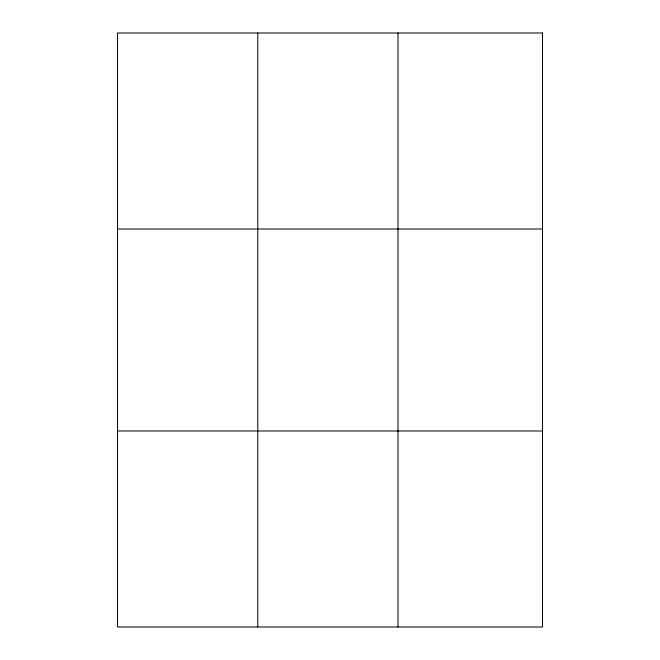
<?xml version="1.0" encoding="UTF-8"?>
<svg xmlns="http://www.w3.org/2000/svg" width="660" height="660" viewBox="0 0 660 660"><rect width="100%" height="100%" fill="white"/><g stroke="black" fill="none" stroke-linecap="round" stroke-linejoin="round"><path stroke-width="0.99" d="M257.755 33L257.755 627M397.996 33L397.996 627M117.513 229.02L542.487 229.02M117.513 430.98L542.487 430.98M542.487 33L542.487 627L117.513 627L117.513 33L542.487 33"/></g></svg>
